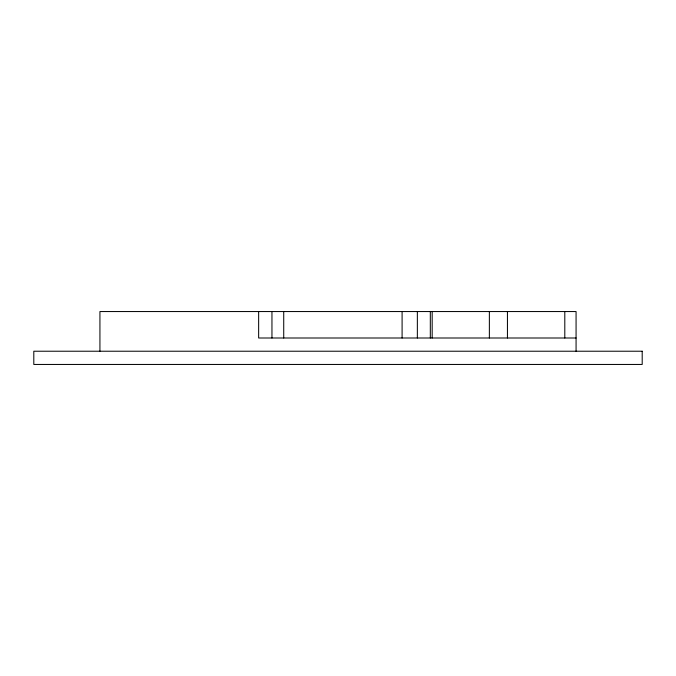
<?xml version="1.0" encoding="UTF-8"?>
<svg xmlns="http://www.w3.org/2000/svg" width="676" height="676" viewBox="0 0 676 676"><rect width="100%" height="100%" fill="white"/><g stroke="black" fill="none" stroke-linecap="round" stroke-linejoin="round"><path stroke-width="1.01" d="M576.07 338L258.646 338L258.646 311.551M576.07 351.224L576.07 311.551L99.93 311.551L99.93 351.224M564.798 311.551L564.798 338M507.439 311.551L507.439 338M489.365 311.551L489.365 338M432.175 311.551L432.175 338M430.316 311.551L430.316 338M417.354 311.551L417.354 338M402.093 311.551L402.093 338M283.726 311.551L283.726 338M271.955 311.551L271.955 338M642.2 351.224L33.8 351.224L33.8 364.449L642.2 364.449L642.2 351.224"/></g></svg>
